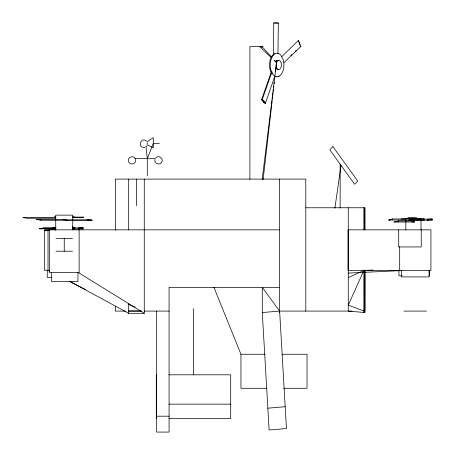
<?xml version="1.0" encoding="UTF-8"?>
<svg xmlns="http://www.w3.org/2000/svg" width="455" height="455" viewBox="0 0 455 455"><rect width="100%" height="100%" fill="white"/><g stroke="black" fill="none" stroke-linecap="round" stroke-linejoin="round"><path stroke-width="0.68" d="M364.853 270.389L364.762 311.089L364.762 270.389M273.552 55.095L273.734 22.926L278.324 23.057L277.982 53.826M263.149 179.389L272.187 100.589M272.346 99.179L273.074 92.848M273.233 91.444L273.478 89.328M273.722 87.218L273.882 85.813M274.12 83.703L274.285 82.292M275.497 71.742L276.543 62.597L277.527 60.959A4.431 2.599 90 0 1 280.155 61.05L281.099 62.744A4.607 2.702 -90 0 1 281.048 67.294L280.07 68.927A4.431 2.599 -90 0 1 277.436 68.841L276.492 67.147A4.607 2.702 90 0 1 276.543 62.597L274.672 60.526M262.199 179.389L276.543 62.597L275.571 61.596M154.962 159.392C153.699 163.379 159.836 165.921 161.764 162.207C164.016 158.687 158.744 154.643 155.923 157.726M334.891 208.231L341.005 165.375M271.282 71.839L261.562 99.725L264.81 103.109L265.589 103.257M262.205 99.725L261.562 99.725L262.086 100.14A28.688 9.487 26.7 0 1 263.593 101.402L264.071 101.823A30.951 10.237 26.7 0 1 265.441 103.109L262.205 99.725L271.914 71.862M263.9 102.608L263.741 101.761L264.019 102.608L264.19 102.113L264.019 102.608M264.81 103.109L263.013 101.01M264.867 102.944L265.498 102.944L274.24 77.862M147.301 175.67L147.301 158.562L153.284 143.484L159.415 143.484M373.003 270.037L363.846 270.463L348.268 305.151L364.233 311.089L364.233 312.539M146.533 146.368L147.119 145.6M275.986 61.664L276.538 60.959A4.431 2.599 -90 0 1 278.534 60.572M281.924 56.505L298.429 40.398L299.913 45.056M290.739 55.561L291.746 54.594M295.284 51.216L296.296 50.249M283.886 62.722L300.977 46.387A30.894 16.858 56.4 0 1 298.52 40.649M146.919 141.932L153.284 137.66L153.284 147.744L147.028 144.673M348.268 277.635L363.846 270.463M78.55 228.939L79.09 228.734A28.659 20.242 90 0 1 80.717 228.245L81.36 228.12A28.5 20.128 90 0 1 83.009 227.887L83.202 227.875M79.187 228.734L78.652 228.939L78.652 227.875L83.009 227.887L83.009 228.939L72.237 228.939M427.603 220.197L428.235 219.993A28.659 20.242 90 0 1 429.861 219.503M414.465 220.942L398.648 220.942A26.76 21.226 -90 0 1 393.916 221.994L414.465 222.006L414.465 220.942L413.805 221.147A26.851 21.3 -90 0 1 413.22 221.335M144.866 147.329C137.131 148.62 140.476 136.13 146.533 141.118M262.279 312.539L262.279 287.361L279.632 311.089L286.462 428.553L269.11 430.003L262.279 312.539L279.632 311.089L352.142 311.089M267.841 408.175L285.194 406.719M55.681 228.763L39.517 228.774L55.43 228.774M405.809 218.969L392.597 218.969A30.86 18.547 90 0 1 388.735 220.027L424.094 220.038M432.25 219.134L427.7 219.134L427.7 220.197M348.268 273.085L401.953 270.566M77.828 217.644L78.061 217.632A45.523 42.878 -90 0 0 83.333 217.109L83.333 217.644L72.419 217.644M134.947 158.698L155.542 158.476M300.34 46.387L300.977 46.387M262.888 46.581L249.903 46.581L249.903 179.304M305.794 207.764L364.944 207.764L364.944 229.843M54.435 216.478L55.755 216.478M72.806 216.478L74.125 216.478M73.829 217.109L83.333 217.109M407.902 217.518L416.615 217.518M55.897 217.649L22.921 217.649A52.393 31.486 -90 0 1 26.782 218.246L55.55 218.252M401.435 218.872L421.12 218.872M420.699 218.969L424.094 218.969A23.762 22.38 90 0 1 423.446 219.173A23.762 22.38 -90 0 0 424.094 218.969M409.363 219.134L431.96 219.145L431.96 220.197M65.219 219.611L36.099 219.617A43.703 34.665 -90 0 1 40.825 220.243L67.306 220.243L66.589 220.123M63 219.793L91.995 219.788L91.995 220.419L65.651 220.419M72.47 226.26L72.76 226.26M52.382 227.614L55.265 227.614M56.067 227.71L43.549 227.71A30.86 18.547 -90 0 1 39.687 228.763M72.334 227.71L75.047 227.71M72.305 227.875L82.912 227.887L82.912 228.939M72.294 228.774L75.047 228.774M55.76 229.684L49.601 229.684A26.76 21.226 -90 0 1 44.869 230.736L48.293 230.736M279.632 229.843L44.419 229.843L44.419 270.224L48.02 270.224M55.988 238.511L72.499 238.511M55.988 251.194L72.499 251.194M399.82 270.463L348.041 270.463L348.041 229.843L430.919 229.843L430.919 270.611L399.689 270.611L399.689 246.712M402.237 275.838L398.961 275.838L398.961 270.179M429.156 275.838L429.679 275.838L429.679 270.179M51.534 277.391L47.252 277.391L47.252 270.293M279.632 287.361L169.084 287.361L169.084 432.074L156.679 432.074L156.679 311.089M128.287 310.992L140.794 310.992M125.62 311.089L115.377 311.089L115.377 306.118M128.287 311.089L141.437 311.089M144.269 311.089L169.084 311.089M403.847 311.089L426.534 311.089M348.268 207.764L348.268 311.089L364.944 312.539L364.944 269.957M69.734 281.338L128.691 313.313L144.269 313.313L144.269 179.099M213.952 287.361L240.945 354.257L265.1 354.257M282.157 354.257L307.023 354.257L307.023 388.291L283.579 388.291M168.924 374.818L230.708 374.818L230.708 418.68L169.05 418.68M266.522 388.291L240.945 388.291L240.945 354.257M169.05 404.148L230.708 404.148M156.679 416.194L169.084 416.194M411.764 222L414.465 222.006M87.059 219.788L87.269 219.793A43.703 34.665 -90 0 1 91.995 220.419M48.02 229.843L48.02 270.418L49.328 270.97M128.555 304.367L135.101 307.125M48.02 270.418L49.282 271.061M69.49 281.366L85.278 289.414M77.959 272.323L144.269 313.313M259.64 46.581L271.425 57.739M273.984 60.168L276.543 62.597L276.447 67.147M260.988 46.581L261.961 47.582M262.017 46.581L271.39 56.909M135.294 158.499C133.065 154.279 126.325 158.169 128.867 162.207C130.79 165.921 136.927 163.379 135.664 159.392M275.912 68.102L276.447 68.841A4.431 2.599 -90 0 0 278.437 69.365M272.113 74.176L270.355 70.735A11.955 7.007 -90 0 1 270.486 58.922L271.601 56.511L273.034 54.68A11.506 6.745 90 0 1 274.689 53.553M147.488 142.785L147.619 143.74M145.93 146.271L147.301 158.562M429.048 270.583L429.048 276.902L401.56 276.902L401.56 270.583M421.239 229.843L421.239 246.946L398.716 246.946L398.716 229.843M421.006 229.843L421.006 218.32L405.843 218.32L405.843 229.843M398.648 220.942L398.648 222.006M364.762 207.764L364.762 229.843M363.846 207.764L363.846 229.843M363.846 270.043L363.846 312.539M340.152 164.181L340.152 208.077M305.794 311.089L305.794 179.099L115.377 179.099L115.377 230.19M279.632 179.099L279.632 312.539M193.5 308.78L193.5 374.818M156.292 374.818L156.292 418.68M136.477 179.099L136.477 205.757M128.691 179.099L128.691 229.843M128.691 303.411L128.691 313.313M79.13 229.843L79.13 272.545L49.362 272.545L49.362 229.843M77.959 272.346L77.959 281.554L51.489 281.554L51.489 272.346M72.76 230.002L72.76 215.124L55.732 215.124L55.732 230.344M64.246 238.511L64.246 251.194M40.825 219.611L40.825 220.243M276.202 76.838A11.506 6.745 90 0 1 275.019 76.616M279.103 75.826A11.506 6.745 90 0 1 277.971 76.491M275.195 76.377A11.506 6.745 90 0 0 280.388 75.365L281.821 73.534L282.936 71.128A11.955 7.007 -90 0 0 283.067 59.315L280.616 54.907A11.506 6.745 90 0 0 273.791 54.68L272.352 56.511L271.243 58.922A11.955 7.007 90 0 0 271.112 70.735L273.563 75.138A11.506 6.745 90 0 0 274.632 76.048M81.263 228.12A28.5 20.128 90 0 1 82.912 227.887M413.885 221.147A26.851 21.3 90 0 1 413.299 221.335M409.199 219.993A28.597 20.202 90 0 0 408.658 220.203L432.062 220.197L432.062 219.145A28.5 20.128 90 0 0 430.407 219.384L429.765 219.503A28.659 20.242 90 0 0 428.138 219.993M430.311 219.384A28.5 20.128 90 0 1 431.96 219.145M392.597 218.969A30.86 18.547 -90 0 1 388.735 220.027M262.143 99.975A28.688 9.487 26.7 0 1 263.65 101.237L264.127 101.658A30.951 10.237 26.7 0 1 265.498 102.944M278.318 23.057A29.04 0.358 0.9 0 1 273.91 22.932M276.737 60.788A28.051 0.347 0.9 0 1 276.168 60.771M332.929 146.59L329.818 149.814L354.587 184.252L357.704 181.027L332.929 146.59M431.067 219.64L430.322 219.833L431.067 219.64M82.019 228.376L81.274 228.569L82.019 228.376"/></g></svg>
